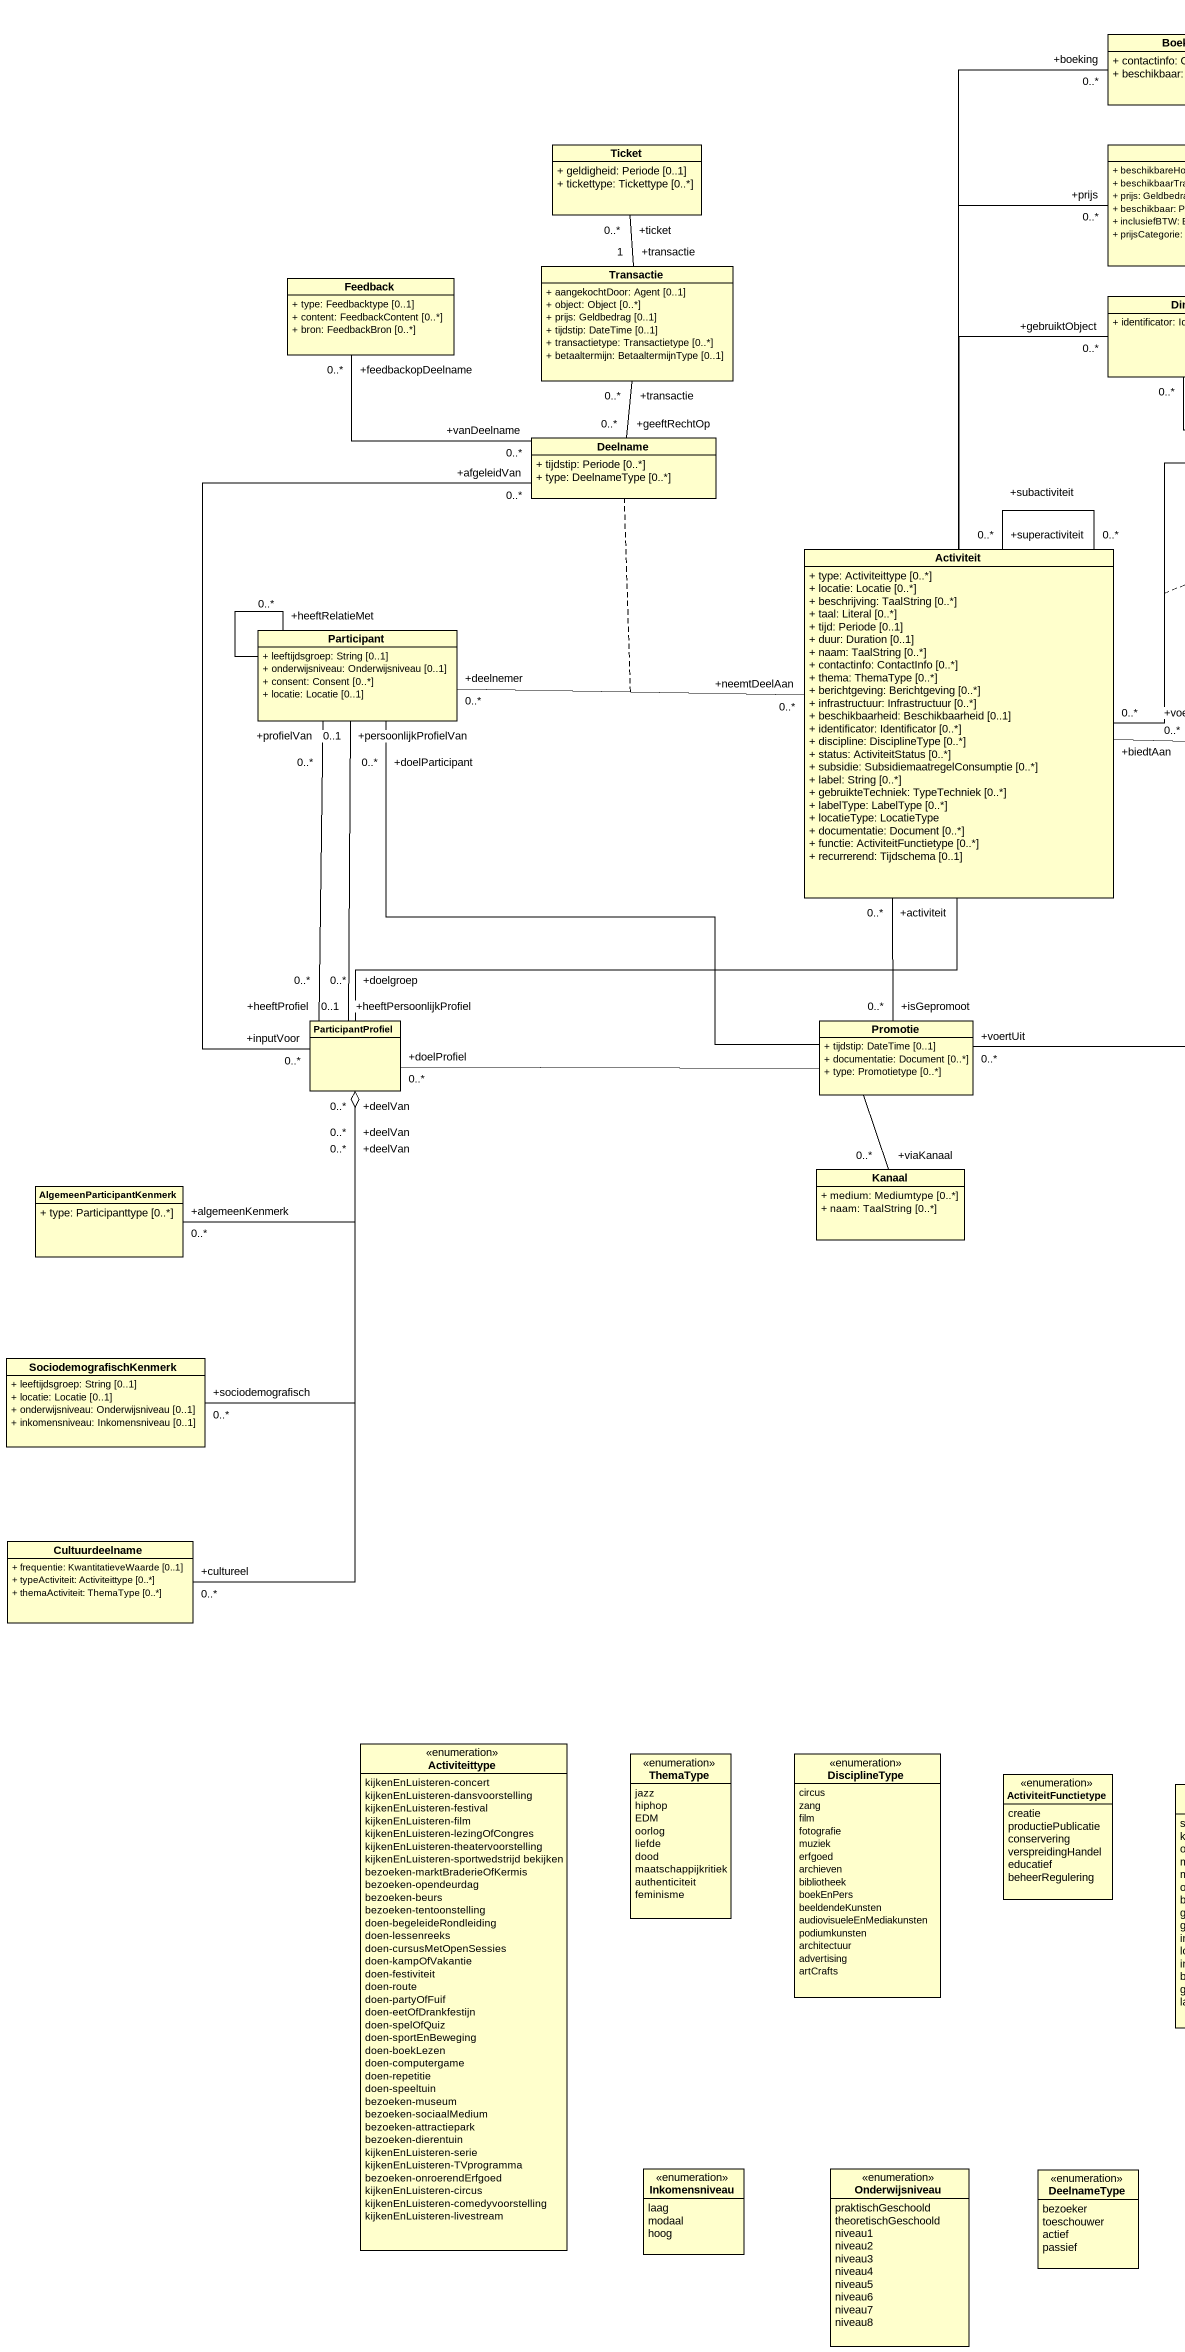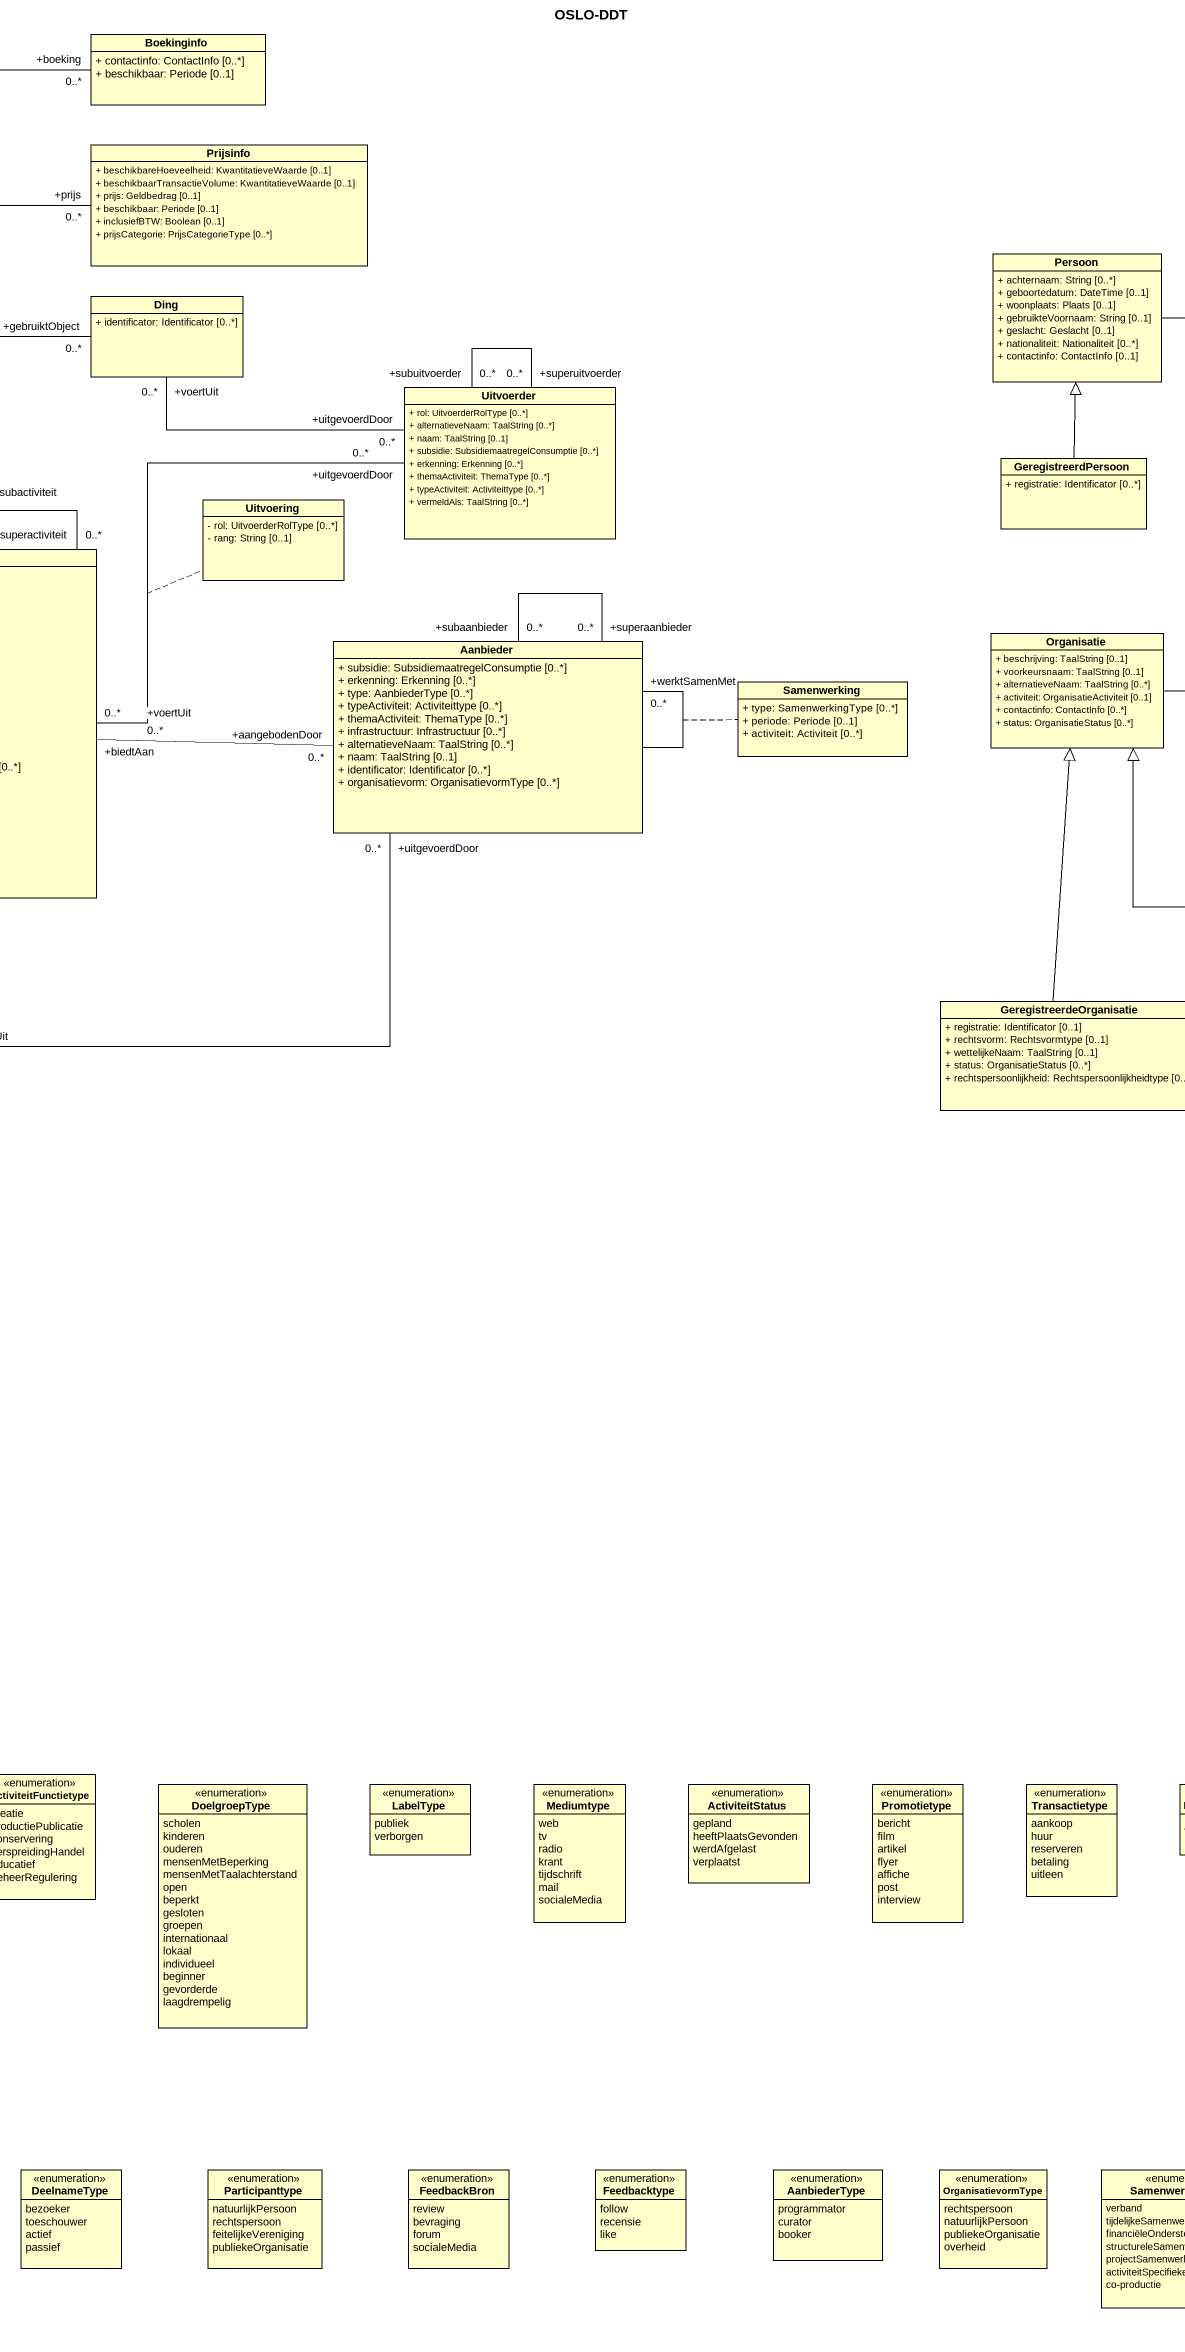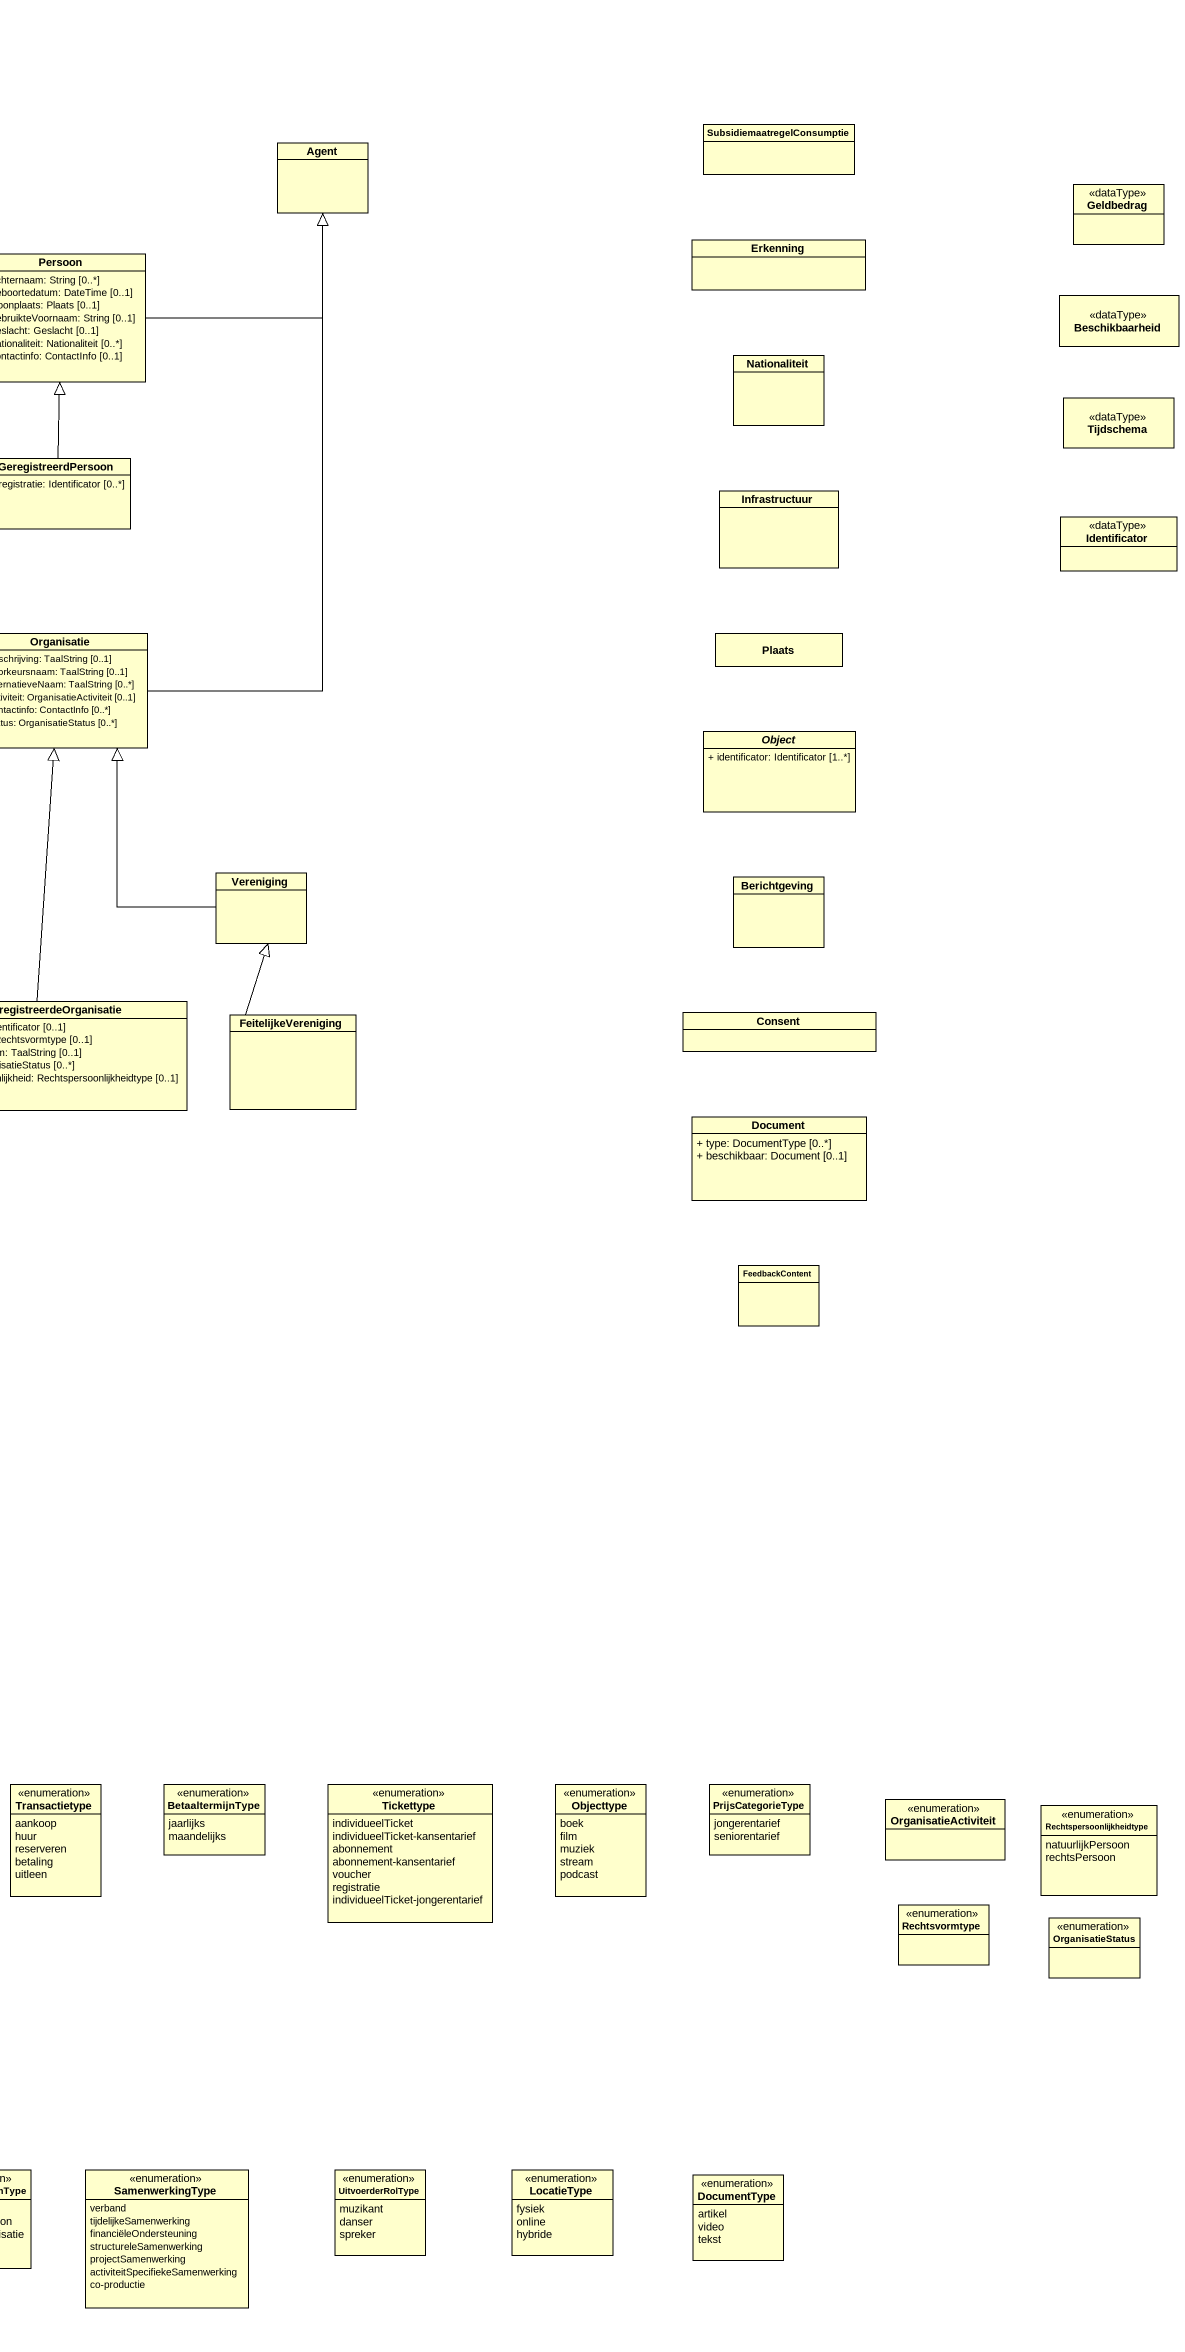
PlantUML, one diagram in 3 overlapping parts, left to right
@startuml
title OSLO-DDT
hide circle
hide empty members
skinparam classAttributeIconSize 0
class Boekinginfo {
  + contactinfo: ContactInfo [0..*]
  + beschikbaar: Periode [0..1]
}
class Ticket {
  + geldigheid: Periode [0..1]
  + tickettype: Tickettype [0..*]
}
class Prijsinfo {
  + beschikbareHoeveelheid: KwantitatieveWaarde [0..1]
  + beschikbaarTransactieVolume: KwantitatieveWaarde [0..1]
  + prijs: Geldbedrag [0..1]
  + beschikbaar: Periode [0..1]
  + inclusiefBTW: Boolean [0..1]
  + prijsCategorie: PrijsCategorieType [0..*]
}
class "Agent" as Agent_
class SubsidiemaatregelConsumptie
class Geldbedrag <<dataType>>
class Persoon {
  + achternaam: String [0..*]
  + geboortedatum: DateTime [0..1]
  + woonplaats: Plaats [0..1]
  + gebruikteVoornaam: String [0..1]
  + geslacht: Geslacht [0..1]
  + nationaliteit: Nationaliteit [0..*]
  + contactinfo: ContactInfo [0..1]
}
class Erkenning
class Feedback {
  + type: Feedbacktype [0..1]
  + content: FeedbackContent [0..*]
  + bron: FeedbackBron [0..*]
}
class Transactie {
  + aangekochtDoor: Agent [0..1]
  + object: Object [0..*]
  + prijs: Geldbedrag [0..1]
  + tijdstip: DateTime [0..1]
  + transactietype: Transactietype [0..*]
  + betaaltermijn: BetaaltermijnType [0..1]
}
class Ding {
  + identificator: Identificator [0..*]
}
class Beschikbaarheid <<dataType>>
class Uitvoerder {
  + rol: UitvoerderRolType [0..*]
  + alternatieveNaam: TaalString [0..*]
  + naam: TaalString [0..1]
  + subsidie: SubsidiemaatregelConsumptie [0..*]
  + erkenning: Erkenning [0..*]
  + themaActiviteit: ThemaType [0..*]
  + typeActiviteit: Activiteittype [0..*]
  + vermeldAls: TaalString [0..*]
}
class Nationaliteit
class Deelname {
  + tijdstip: Periode [0..*]
  + type: DeelnameType [0..*]
}
class Tijdschema <<dataType>>
class GeregistreerdPersoon {
  + registratie: Identificator [0..*]
}
class Uitvoering {
  - rol: UitvoerderRolType [0..*]
  - rang: String [0..1]
}
class Infrastructuur
class Identificator <<dataType>>
class Activiteit {
  + type: Activiteittype [0..*]
  + locatie: Locatie [0..*]
  + beschrijving: TaalString [0..*]
  + taal: Literal [0..*]
  + tijd: Periode [0..1]
  + duur: Duration [0..1]
  + naam: TaalString [0..*]
  + contactinfo: ContactInfo [0..*]
  + thema: ThemaType [0..*]
  + berichtgeving: Berichtgeving [0..*]
  + infrastructuur: Infrastructuur [0..*]
  + beschikbaarheid: Beschikbaarheid [0..1]
  + identificator: Identificator [0..*]
  + discipline: DisciplineType [0..*]
  + status: ActiviteitStatus [0..*]
  + subsidie: SubsidiemaatregelConsumptie [0..*]
  + label: String [0..*]
  + gebruikteTechniek: TypeTechniek [0..*]
  + labelType: LabelType [0..*]
  + locatieType: LocatieType
  + documentatie: Document [0..*]
  + functie: ActiviteitFunctietype [0..*]
  + recurrerend: Tijdschema [0..1]
}
class "Participant" as Participant_ {
  + leeftijdsgroep: String [0..1]
  + onderwijsniveau: Onderwijsniveau [0..1]
  + consent: Consent [0..*]
  + locatie: Locatie [0..1]
}
class Aanbieder {
  + subsidie: SubsidiemaatregelConsumptie [0..*]
  + erkenning: Erkenning [0..*]
  + type: AanbiederType [0..*]
  + typeActiviteit: Activiteittype [0..*]
  + themaActiviteit: ThemaType [0..*]
  + infrastructuur: Infrastructuur [0..*]
  + alternatieveNaam: TaalString [0..*]
  + naam: TaalString [0..1]
  + identificator: Identificator [0..*]
  + organisatievorm: OrganisatievormType [0..*]
}
class Organisatie {
  + beschrijving: TaalString [0..1]
  + voorkeursnaam: TaalString [0..1]
  + alternatieveNaam: TaalString [0..*]
  + activiteit: OrganisatieActiviteit [0..1]
  + contactinfo: ContactInfo [0..*]
  + status: OrganisatieStatus [0..*]
}
class Plaats
class Samenwerking {
  + type: SamenwerkingType [0..*]
  + periode: Periode [0..1]
  + activiteit: Activiteit [0..*]
}
abstract class "Object" as Object_ {
  + identificator: Identificator [1..*]
}
class Vereniging
class Berichtgeving
class ParticipantProfiel
class Promotie {
  + tijdstip: DateTime [0..1]
  + documentatie: Document [0..*]
  + type: Promotietype [0..*]
}
class GeregistreerdeOrganisatie {
  + registratie: Identificator [0..1]
  + rechtsvorm: Rechtsvormtype [0..1]
  + wettelijkeNaam: TaalString [0..1]
  + status: OrganisatieStatus [0..*]
  + rechtspersoonlijkheid: Rechtspersoonlijkheidtype [0..1]
}
class FeitelijkeVereniging
class Consent
class Document {
  + type: DocumentType [0..*]
  + beschikbaar: Document [0..1]
}
class AlgemeenParticipantKenmerk {
  + type: Participanttype [0..*]
}
class Kanaal {
  + medium: Mediumtype [0..*]
  + naam: TaalString [0..*]
}
class FeedbackContent
class SociodemografischKenmerk {
  + leeftijdsgroep: String [0..1]
  + locatie: Locatie [0..1]
  + onderwijsniveau: Onderwijsniveau [0..1]
  + inkomensniveau: Inkomensniveau [0..1]
}
class Cultuurdeelname {
  + frequentie: KwantitatieveWaarde [0..1]
  + typeActiviteit: Activiteittype [0..*]
  + themaActiviteit: ThemaType [0..*]
}
enum Activiteittype {
  kijkenEnLuisteren-concert
  kijkenEnLuisteren-dansvoorstelling
  kijkenEnLuisteren-festival
  kijkenEnLuisteren-film
  kijkenEnLuisteren-lezingOfCongres
  kijkenEnLuisteren-theatervoorstelling
  kijkenEnLuisteren-sportwedstrijd bekijken
  bezoeken-marktBraderieOfKermis
  bezoeken-opendeurdag
  bezoeken-beurs
  bezoeken-tentoonstelling
  doen-begeleideRondleiding
  doen-lessenreeks
  doen-cursusMetOpenSessies
  doen-kampOfVakantie
  doen-festiviteit
  doen-route
  doen-partyOfFuif
  doen-eetOfDrankfestijn
  doen-spelOfQuiz
  doen-sportEnBeweging
  doen-boekLezen
  doen-computergame
  doen-repetitie
  doen-speeltuin
  bezoeken-museum
  bezoeken-sociaalMedium
  bezoeken-attractiepark
  bezoeken-dierentuin
  kijkenEnLuisteren-serie
  kijkenEnLuisteren-TVprogramma
  bezoeken-onroerendErfgoed
  kijkenEnLuisteren-circus
  kijkenEnLuisteren-comedyvoorstelling
  kijkenEnLuisteren-livestream
}
enum ThemaType {
  jazz
  hiphop
  EDM
  oorlog
  liefde
  dood
  maatschappijkritiek
  authenticiteit
  feminisme
}
enum DisciplineType {
  circus
  zang
  film
  fotografie
  muziek
  erfgoed
  archieven
  bibliotheek
  boekEnPers
  beeldendeKunsten
  audiovisueleEnMediakunsten
  podiumkunsten
  architectuur
  advertising
  artCrafts
}
enum ActiviteitFunctietype {
  creatie
  productiePublicatie
  conservering
  verspreidingHandel
  educatief
  beheerRegulering
}
enum DoelgroepType {
  scholen
  kinderen
  ouderen
  mensenMetBeperking
  mensenMetTaalachterstand
  open
  beperkt
  gesloten
  groepen
  internationaal
  lokaal
  individueel
  beginner
  gevorderde
  laagdrempelig
}
enum LabelType {
  publiek
  verborgen
}
enum Mediumtype {
  web
  tv
  radio
  krant
  tijdschrift
  mail
  socialeMedia
}
enum ActiviteitStatus {
  gepland
  heeftPlaatsGevonden
  werdAfgelast
  verplaatst
}
enum Promotietype {
  bericht
  film
  artikel
  flyer
  affiche
  post
  interview
}
enum Transactietype {
  aankoop
  huur
  reserveren
  betaling
  uitleen
}
enum BetaaltermijnType {
  jaarlijks
  maandelijks
}
enum Tickettype {
  individueelTicket
  individueelTicket-kansentarief
  abonnement
  abonnement-kansentarief
  voucher
  registratie
  individueelTicket-jongerentarief
}
enum Objecttype {
  boek
  film
  muziek
  stream
  podcast
}
enum PrijsCategorieType {
  jongerentarief
  seniorentarief
}
enum OrganisatieActiviteit
enum Rechtspersoonlijkheidtype {
  natuurlijkPersoon
  rechtsPersoon
}
enum Rechtsvormtype
enum OrganisatieStatus
enum Inkomensniveau {
  laag
  modaal
  hoog
}
enum Onderwijsniveau {
  praktischGeschoold
  theoretischGeschoold
  niveau1
  niveau2
  niveau3
  niveau4
  niveau5
  niveau6
  niveau7
  niveau8
}
enum DeelnameType {
  bezoeker
  toeschouwer
  actief
  passief
}
enum Participanttype {
  natuurlijkPersoon
  rechtspersoon
  feitelijkeVereniging
  publiekeOrganisatie
}
enum FeedbackBron {
  review
  bevraging
  forum
  socialeMedia
}
enum Feedbacktype {
  follow
  recensie
  like
}
enum AanbiederType {
  programmator
  curator
  booker
}
enum OrganisatievormType {
  rechtspersoon
  natuurlijkPersoon
  publiekeOrganisatie
  overheid
}
enum SamenwerkingType {
  verband
  tijdelijkeSamenwerking
  financiëleOndersteuning
  structureleSamenwerking
  projectSamenwerking
  activiteitSpecifiekeSamenwerking
  co-productie
}
enum UitvoerderRolType {
  muzikant
  danser
  spreker
}
enum LocatieType {
  fysiek
  online
  hybride
}
enum DocumentType {
  artikel
  video
  tekst
}
Ticket "+ticket\n0..*" -- "+transactie\n1" Transactie
Persoon -right-|> Agent_
Transactie "+transactie\n0..*" -- "+geeftRechtOp\n0..*" Deelname
Ding "+voertUit\n0..*" -right- "+uitgevoerdDoor\n0..*" Uitvoerder
Ding "+gebruiktObject\n0..*" -- Activiteit
Uitvoerder "+superuitvoerder\n0..*" -- "+subuitvoerder\n0..*" Uitvoerder
Uitvoerder "+uitgevoerdDoor\n0..*" -left- "+voertUit\n0..*" Activiteit
(Uitvoerder, Activiteit) .. Uitvoering
Deelname "+vanDeelname\n0..*" -up- "+feedbackopDeelname\n0..*" Feedback
Deelname "+afgeleidVan\n0..*" -- "+inputVoor\n0..*" ParticipantProfiel
GeregistreerdPersoon -up-|> Persoon
Activiteit -up- "+boeking\n0..*" Boekinginfo
Activiteit -up- "+prijs\n0..*" Prijsinfo
Activiteit "+superactiviteit\n0..*" -- "+subactiviteit\n0..*" Activiteit
Activiteit -left- "+doelgroep\n0..*" ParticipantProfiel
Activiteit "+activiteit\n0..*" -- "+isGepromoot\n0..*" Promotie
Participant_ "+deelnemer\n0..*" -right- "+neemtDeelAan\n0..*" Activiteit
(Participant_, Activiteit) .. Deelname
Participant_ "+heeftRelatieMet\n0..*" -- Participant_
Participant_ "+persoonlijkProfielVan\n0..1" -- "+heeftPersoonlijkProfiel\n0..1" ParticipantProfiel
Participant_ "+profielVan\n0..*" -- "+heeftProfiel\n0..*" ParticipantProfiel
Aanbieder "+aangebodenDoor\n0..*" -left- "+biedtAan\n0..*" Activiteit
Aanbieder "+superaanbieder\n0..*" -- "+subaanbieder\n0..*" Aanbieder
Aanbieder -- "+werktSamenMet\n0..*" Aanbieder
(Aanbieder, Aanbieder) .. Samenwerking
Aanbieder "+uitgevoerdDoor\n0..*" -left- "+voertUit\n0..*" Promotie
Organisatie -up-|> Agent_
Vereniging -up-|> Organisatie
Promotie -up- "+doelParticipant\n0..*" Participant_
Promotie -left- "+doelProfiel\n0..*" ParticipantProfiel
Promotie -- "+viaKanaal\n0..*" Kanaal
GeregistreerdeOrganisatie -up-|> Organisatie
FeitelijkeVereniging -up-|> Vereniging
AlgemeenParticipantKenmerk "+algemeenKenmerk\n0..*" -up-o "+deelVan\n0..*" ParticipantProfiel
SociodemografischKenmerk "+sociodemografisch\n0..*" -up-o "+deelVan\n0..*" ParticipantProfiel
Cultuurdeelname "+cultureel\n0..*" -up-o "+deelVan\n0..*" ParticipantProfiel
@enduml
